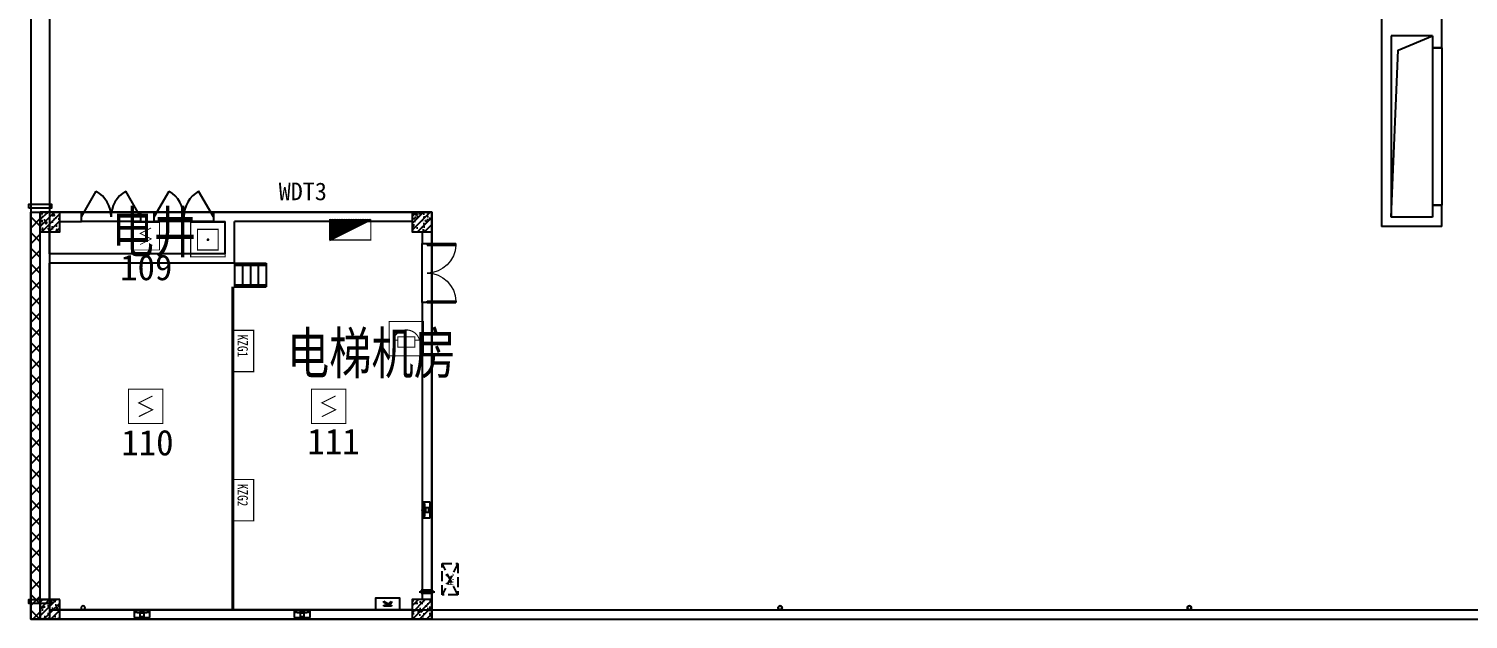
# Model space of a CAD drawing. Header units: millimetres. Extents: x -633009578 to 5705885, y -633235091 to 2571734.
# Drawn here: x 3286086 to 3322662, y 1718813 to 1733823 of the extents above; entities that cross this region are included whole.
import ezdxf

# ---------------------------------------------------------------- set-up
doc = ezdxf.new("R2010")
doc.units = ezdxf.units.MM
doc.header["$LTSCALE"] = 1000
doc.header["$MEASUREMENT"] = 0
doc.linetypes.add('DASH', pattern=[0.35, 0.25, -0.1])
doc.layers.get('0').update_dxf_attribs({"color": 9})
for name, color, linetype in [('000000000000电气', 7, 'Continuous'), ('A-COLUM(柱)', 255, 'Continuous'), ('A-DOOR(门）', 4, 'Continuous'), ('A-EQPM(设备)', 15, 'Continuous'), ('A-F-AREA(计算)', 5, 'Continuous'), ('A-HATH(填充)', 8, 'Continuous'), ('A-LM-QPM(设备)', 8, 'Continuous'), ('A-LM-RAIL(栏杆)', 167, 'Continuous'), ('A-OTHER(其它)', 192, 'Continuous'), ('A-ROOF(屋顶)', 11, 'Continuous'), ('A-ROOF-G(钢构)', 25, 'Continuous'), ('A-ST(雨水管)', 161, 'Continuous'), ('A-TEXT(房间)', 243, 'Continuous'), ('A-WALL(墙)', 255, 'Continuous'), ('A-WINDOW（窗）', 4, 'Continuous'), ('DUCT-排烟管设备', 7, 'Continuous'), ('WALL', 9, 'Continuous'), ('电-强电平面-标注', 3, 'Continuous'), ('设备-消防', 3, 'Continuous'), ('设备-箱柜', 3, 'Continuous')]:
    doc.layers.add(name, color=color, linetype=linetype)
doc.styles.add('_TCH', font='simhei.ttf', dxfattribs={"width": 0.75, "bigfont": 'hztxt.shx'})
doc.styles.add('_TCH_DIM', font='simhei.ttf', dxfattribs={"width": 0.8, "bigfont": 'hztxt.shx'})
doc.styles.add('ELEC-DIM', font='simhei.ttf')
doc.styles.add('IDQSTYLE', font='simhei.ttf', dxfattribs={"width": 0.707, "bigfont": 'hztxt.shx'})
doc.styles.get("Standard").update_dxf_attribs({"font": 'simhei.ttf', "bigfont": 'hztxt.shx'})
doc.styles.add('宋体', font='simhei.ttf')

# ---------------------------------------------------------------- blocks, each defined once
blk = doc.blocks.new('HC001224')
at = {"color": 0, "linetype": 'Continuous', "const_width": 0.2}
blk.add_lwpolyline([(-3.125, 3.125), (3.125, 3.125), (3.125, -3.125), (-3.125, -3.125)], close=True, dxfattribs=at)
blk.add_lwpolyline([(1.25, 1.875), (-1.25, 0.625), (1.25, -0.625), (-1.25, -1.875)], dxfattribs=at)
at = {"color": 0, "style": 'IDQSTYLE', "width": 0.7}
blk.add_attdef('PSFHATT', (5.125, -3.125), '', height=2.5, dxfattribs=at)
blk = doc.blocks.new('*X123')
at = {"color": 0, "linetype": 'Continuous'}
for p, q in [((236.4190509700716, 319.9990725063215), (240.5725604676919, 324.1525820039419)), ((236.8433150387835, 319.9990725063215), (241.4210886051158, 324.5768460726538)), ((237.2675791074955, 319.9990725063215), (242.2655414724513, 324.9970348712774)), ((237.6918431762074, 319.9990725063215), (242.2655414724513, 324.5727708025654)), ((238.1161072449193, 319.9990725063215), (242.2655414724513, 324.1485067338535)), ((233.0249384203761, 319.9990725063215), (233.7843353683011, 320.7584694542464)), ((233.4492024890881, 319.9990725063215), (234.6328635057249, 321.1827335229584)), ((233.8734665578, 319.9990725063215), (235.4813916431488, 321.6069975916703)), ((234.297730626512, 319.9990725063215), (236.3299197805727, 322.0312616603822)), ((234.7219946952239, 319.9990725063215), (237.1784479179965, 322.4555257290941)), ((235.1462587639358, 319.9990725063215), (238.0269760554204, 322.8797897978061)), ((235.5705228326477, 319.9990725063215), (238.8755041928442, 323.304053866518)), ((235.9947869013596, 319.9990725063215), (239.7240323302681, 323.7283179352299)), ((238.5403713136312, 319.9990725063215), (242.2655414724513, 323.7242426651416)), ((238.9646353823431, 319.9990725063215), (242.2655414724513, 323.2999785964296)), ((239.3888994510551, 319.9990725063215), (242.2655414724513, 322.8757145277177)), ((239.813163519767, 319.9990725063215), (242.2655414724513, 322.4514504590058)), ((240.2374275884789, 319.9990725063215), (242.2655414724513, 322.0271863902939)), ((240.6616916571909, 319.9990725063215), (242.2655414724513, 321.6029223215819)), ((241.0859557259028, 319.9990725063215), (242.2655414724513, 321.17865825287)), ((241.5102197946147, 319.9990725063215), (242.2655414724513, 320.7543941841581)), ((232.6006743516642, 319.9990725063215), (232.9358072308772, 320.3342053855345)), ((241.9344838633266, 319.9990725063215), (242.2655414724513, 320.3301301154461))]:
    blk.add_line(p, q, dxfattribs=at)
blk = doc.blocks.new('HC000431')
at = {"color": 0, "linetype": 'Continuous'}
blk.add_line((5, 2.5), (-5, -2.5), dxfattribs=at)
at = {"color": 0, "linetype": 'Continuous', "const_width": 0.3}
for points in [[(5, 2.5), (-5, 2.5), (-5, -2.5)], [(-5, -2.5), (5, -2.5), (5, 2.5)]]:
    blk.add_lwpolyline(points, dxfattribs=at)
at = {"color": 0, "linetype": 'Continuous'}
blk.add_blockref('*X123', (-237.2655414724513, -322.4990725063215), dxfattribs=at)
at = {"color": 0, "style": 'IDQSTYLE', "width": 0.7}
blk.add_attdef('PSFHATT', (7.000000000000028, -2.5), '', height=2.5, dxfattribs=at)
blk = doc.blocks.new('HC001527')
at = {"color": 0, "linetype": 'Continuous', "const_width": 0.3}
blk.add_lwpolyline([(5, 2.5), (-5, 2.5), (-5, -2.5), (5, -2.5)], close=True, dxfattribs=at)
at = {"color": 0, "style": 'IDQSTYLE', "width": 0.7}
for tag, p in [('AE', (-1.5, -1.25)), ('PSFHATT', (7, -2.5))]:
    blk.add_attdef(tag, p, '', height=2.5, dxfattribs=at)
blk = doc.blocks.new('HC001269')
at = {"color": 0, "linetype": 'Continuous', "const_width": 0.2}
for points in [[(-3.125, -3.125), (-3.125, 3.125), (3.125, 3.125), (3.125, -3.125), (-3.125, -3.125)], [(-1.875, -1.875), (-1.875, 1.875), (1.875, 1.875), (1.875, -1.875), (-1.875, -1.875)]]:
    blk.add_lwpolyline(points, dxfattribs=at)
at = {"color": 0, "linetype": 'Continuous', "const_width": 0.25}
blk.add_lwpolyline([(-0.125, 0, 1), (0.125, 0, 1)], format="xyb", close=True, dxfattribs=at)
at = {"color": 0, "style": 'IDQSTYLE', "width": 0.7}
blk.add_attdef('PSFHATT', (5.125, -3.125), '', height=2.5, dxfattribs=at)
blk = doc.blocks.new('HC001230')
at = {"color": 0, "linetype": 'Continuous', "const_width": 0.2}
blk.add_lwpolyline([(-3.125, 3.125), (3.125, 3.125), (3.125, -3.125), (-3.125, -3.125)], close=True, dxfattribs=at)
for points in [[(-2.401072989951189, -0.3027623563785085, -0.1359723361280036), (-1.749999999999972, 0.8473639094686121, -0.1989123673796602)], [(-1.749999999999972, 0.8473639094686121, -0.1989123673796602), (1.4210854715202e-14, 1.57223764362152, -0.1989123673796619), (1.750000000000028, 0.8473639094686121, -0.1359723361279837), (2.401072989950848, -0.3027623563785085, -0.1989123673796581)]]:
    blk.add_lwpolyline(points, format="xyb", dxfattribs=at)
for points in [[(-1.5625, 0.32223764362152), (1.5625, 0.32223764362152), (1.5625, -1.55276235637848), (-1.5625, -1.55276235637848), (-1.5625, 0.32223764362152)], [(-2.40107298995126, -0.3027623563785085), (-1.5625, -0.30276235637848)], [(1.5625, -0.30276235637848), (2.401072989950791, -0.3027623563785085)]]:
    blk.add_lwpolyline(points, dxfattribs=at)
at = {"color": 0, "style": 'IDQSTYLE', "width": 0.7}
blk.add_attdef('PSFHATT', (5.125, -3.125), '', height=2.5, dxfattribs=at)
blk = doc.blocks.new('VdFDAFDFfasdgfswgre')
at = {"layer": 'A-LM-QPM(设备)'}
for p, q in [((-18.82899837940931, -406.182118716184), (32.44091908354312, -219.865729555022)), ((26.97990751266479, -333.232229411602), (5.094279481098056, -412.765245873481)), ((49.2817729152739, -324.0305588338524), (26.97990751266479, -333.232229411602)), ((26.97990751266479, -333.232229411602), (49.2817729152739, -324.0305588338524)), ((67.04131023027003, -429.8116214922629), (26.97990751266479, -333.232229411602)), ((32.44091908354312, -219.865729555022), (56.36419694311917, -226.448856712319)), ((56.36419694311917, -226.448856712319), (37.18157476373017, -296.1590703437105)), ((37.18157476373017, -296.1590703437105), (49.2817729152739, -324.0305588338524)), ((49.2817729152739, -324.0305588338524), (125.9159782715142, -245.5878820237704)), ((153.1663345098495, -253.0865434217267), (58.93851659074426, -349.0140868732706)), ((58.93851659074426, -349.0140868732706), (97.61874484550208, -438.2258171304129)), ((125.9159782715142, -245.5878820237704), (153.1663345098495, -253.0865434217267)), ((5.094279481098056, -412.765245873481), (-18.82899837940931, -406.182118716184)), ((97.61874484550208, -438.2258171304129), (67.04131023027003, -429.8116214922629))]:
    blk.add_line(p, q, dxfattribs=at)
blk.add_lwpolyline([(0, 0), (289.248551459983, -79.59444376500323), (130.0596639309078, -658.0915466849692), (-159.1888875309378, -578.4971029208973)], close=True, dxfattribs=at)
blk = doc.blocks.new('1fdasdas')
at = {"layer": 'A-EQPM(设备)', "linetype": 'DASH'}
for p, q in [((800.000240216963, -0.0003133723512291908), (0.0002401703968644142, 399.9996865927242)), ((0.0002401703968644142, -0.0003133723512291908), (800.000240216963, 399.9996865927242))]:
    blk.add_line(p, q, dxfattribs=at)
blk.add_lwpolyline([(0.0002401703968644142, 399.9996865927242), (800.000240216963, 399.9996865927242), (800.000240216963, -0.0003133723512291908), (0.0002401703968644142, -0.0003133723512291908)], close=True, dxfattribs=at)
at = {"layer": 'A-EQPM(设备)', "style": '_TCH_DIM', "width": 0.7058823529411765}
blk.add_text('A.C', height=204, dxfattribs=at).set_placement((239.6609672275372, 108.2505295248702))
blk = doc.blocks.new('31231')
at = {"layer": 'A-EQPM(设备)', "linetype": 'DASH', "ltscale": 500}
blk.add_lwpolyline([(46923.81837394973, 1033154.040788963), (47003.81837394973, 1033154.040788963), (47003.81837394973, 1032854.040788963), (46923.81837394973, 1032854.040788963)], close=True, dxfattribs=at)
blk.add_lwpolyline([(46963.81837394973, 1033204.040788963), (46963.81837394973, 1032804.040788963)], dxfattribs=at)
blk = doc.blocks.new('$轴流风机$00000011')
for p, q in [((-500, 500, 1e-08), (-500, -500, 1e-08)), ((500, 500, 1e-08), (-500, 500, 1e-08)), ((-339.4800092864898, 134.6796910074772, 1e-08), (-339.4800092864898, -134.6796910074772, 1e-08)), ((87.95522044965765, 134.6796910074772, 1e-08), (-339.4800092864898, 134.6796910074772, 1e-08)), ((87.95522044965765, -134.6796910074772, 1e-08), (87.95522044965765, 134.6796910074772, 1e-08)), ((87.95522044965765, 0, 1e-08), (288.4946038684575, 0, 1e-08)), ((500, -500, 1e-08), (500, 500, 1e-08)), ((-500, -500, 1e-08), (500, -500, 1e-08)), ((-339.4800092864898, -134.6796910074772, 1e-08), (87.95522044965765, -134.6796910074772, 1e-08))]:
    blk.add_line(p, q)
for centre, radius, start, end in [((633.07206670288, 238.2729985965852, 1e-08), 465.0358888982827, 168.1126115914812, 180), ((633.07206670288, 238.2729985965852, 1e-08), 465.0358888974643, 180, 191.8873884085187), ((462.4428888200782, 274.1909822780144, 1e-08), 290.6672624295167, 153.0603398671826, 168.1126115914812), ((462.4428888200782, 202.3550149151561, 1e-08), 290.6672624290152, 191.8873884085187, 206.9396601328174), ((355.1290658579092, 328.7278263123881, 1e-08), 170.2906702038428, 129.1821255884627, 153.0603398671826), ((355.1290658579092, 147.8181708826014, 1e-08), 170.2906702042031, 206.9396601328174, 230.8178744115374), ((288.4946038684575, 410.4818086252635, 1e-08), 64.8209345055534, 90, 129.1821255884627), ((288.4946038684575, 66.06418856972596, 1e-08), 64.82093450569862, 230.8178744115374, 270), ((288.4946038684575, 410.4818086252635, 1e-08), 64.82093450552276, 50.81787441153735, 90), ((288.4946038684575, 66.06418856972596, 1e-08), 64.82093450561933, 270, 309.1821255884627), ((221.8601418790058, 328.7278263123881, 1e-08), 170.2906702037323, 26.93966013281736, 50.81787441153735), ((221.8601418790058, 147.8181708826014, 1e-08), 170.2906702039885, 309.1821255884627, 333.0603398671827), ((114.5463189241127, 274.1909822780144, 1e-08), 290.6672624295164, 11.88738840851878, 26.93966013281736), ((114.5463189241127, 202.3550149151561, 1e-08), 290.6672624293529, 333.0603398671827, 348.1126115914813), ((-56.08285895868903, 238.2729985965852, 1e-08), 465.0358888982828, 0, 11.88738840851878), ((-56.08285895868903, 238.2729985965852, 1e-08), 465.035888898019, 348.1126115914813, 0), ((633.07206670288, -238.2729985965852, 1e-08), 465.0358888974643, 168.1126115914812, 180), ((633.07206670288, -238.2729985965852, 1e-08), 465.0358888982922, 180, 191.8873884085187), ((462.4428888200782, -202.3550149151561, 1e-08), 290.6672624290063, 153.0603398671826, 168.1126115914812), ((462.4428888200782, -274.1909822780144, 1e-08), 290.6672624295167, 191.8873884085187, 206.9396601328174), ((355.1290658579092, -147.8181708826014, 1e-08), 170.2906702042102, 129.1821255884627, 153.0603398671826), ((355.1290658579092, -328.7278263123881, 1e-08), 170.2906702038428, 206.9396601328174, 230.8178744115374), ((288.4946038684575, -66.06418856972596, 1e-08), 64.82093450570038, 90, 129.1821255884627), ((288.4946038684575, -410.4818086252635, 1e-08), 64.82093450555568, 230.8178744115374, 270), ((288.4946038684575, -66.06418856972596, 1e-08), 64.82093450561933, 50.81787441153735, 90), ((288.4946038684575, -410.4818086252635, 1e-08), 64.82093450552276, 270, 309.1821255884627), ((221.8601418790058, -147.8181708826014, 1e-08), 170.290670203996, 26.93966013281736, 50.81787441153735), ((221.8601418790058, -328.7278263123881, 1e-08), 170.2906702037334, 309.1821255884627, 333.0603398671827), ((114.5463189241127, -202.3550149151561, 1e-08), 290.6672624293437, 11.88738840851878, 26.93966013281736), ((114.5463189241127, -274.1909822780144, 1e-08), 290.6672624295169, 333.0603398671827, 348.1126115914813), ((-56.08285895868903, -238.2729985965852, 1e-08), 465.035888898019, 0, 11.88738840851878), ((-56.08285895868903, -238.2729985965852, 1e-08), 465.0358888982919, 348.1126115914813, 0)]:
    blk.add_arc(centre, radius, start, end)
for p in [(-500, 0, 1e-08), (500, 0, 1e-08)]:
    blk.add_point(p)
blk = doc.blocks.new('$DorLib2D$00000231')
at = {"color": 0}
for p, q in [((-0.4999999999999947, 7.105427357601002e-15), (-0.2500000000000284, 0.4330127018921708)), ((0.5000000000000053, 7.105427357601002e-15), (0.250000000000032, 0.4330127018921708))]:
    blk.add_line(p, q, dxfattribs=at)
for centre, radius, start, end in [((-0.4999999999996803, 3.055333763768431e-13), 0.499999999999681, 0, 59.99999999996344), ((0.5000000000000426, -2.486899575160351e-14), 0.4999999999999835, 120.0000000000366, 180)]:
    blk.add_arc(centre, radius, start, end, dxfattribs=at)
blk = doc.blocks.new('_FZH')
h = blk.add_hatch()
h.set_pattern_fill('钢筋混凝土', color=256, scale=0.1, style=0)
h.set_pattern_definition([(45, (0, 0), (-0.1767766952966369, 0.1767766952966369), []), (50, (0, 0), (0.7172601826007535, -0.06275213498259512), [0.07500000000000001, -0.8250000000000001]), (355, (0, 0), (-0.138751333613, 0.7521921337000119), [0.06, -0.66]), (100.4514, (0.05977168000000001, -0.00522934), (0.5785093817140216, 0.6894395420609536), [0.06374019, -0.701142112]), (46.1842, (0, 0.2), (1.067241048625645, -0.1655190143290181), [0.1125, -1.2375]), (96.6356, (0.088936745, 0.186206693), (0.9346627055487033, 0.9741178709004418), [0.095610288, -1.051713]), (351.1842, (0, 0.2), (0.9346619451336272, 0.9741186009253247), [0.09000000000000001, -0.9900000000000001]), (21, (0.1, 0.15), (0.5969070521184617, -0.4026188906653388), [0.07500000000000001, -0.8250000000000001]), (326, (0.1, 0.15), (0.2433153319215824, 0.7251500450468529), [0.06, -0.66]), (71.4514, (0.149742233, 0.116448394), (0.84022262858149, 0.3225304967099524), [0.06374019, -0.701142112]), (37.50000000000001, (0, 0), (0.01215985531729062, 0.3328938538313115), [0, -0.652, 0, -0.67, 0, -0.6625000000000001]), (7.499999999999999, (0, 0), (0.2630695374421486, 0.3944117118823603), [0, -0.382, 0, -0.637, 0, -0.2525]), (-32.5, (-0.223, 0), (0.533822436172409, -0.02255487173437976), [0, -0.25, 0, -0.78, 0, -1.035]), (-42.5, (-0.323, 0), (0.5831861693423862, 0.1001049823323177), [0, -0.325, 0, -0.518, 0, -0.735])])
h.paths.add_polyline_path([(-0.5, -0.5), (0.5, -0.5), (0.5, 0.5), (-0.5, 0.5)])
blk.add_lwpolyline([(-0.5, -0.5), (0.5, -0.5), (0.5, 0.5), (-0.5, 0.5)], close=True)
blk = doc.blocks.new('$DorLib2D$00000002')
for p, q in [((-0.5, -5.684341886080802e-17), (-0.5000000000000007, 0.4875)), ((-0.4750000000000007, 0.4875), (-0.5000000000000007, 0.4875)), ((-0.475, -2.842170943040401e-17), (-0.4750000000000007, 0.4875)), ((0.475, -2.842170943040401e-17), (0.4750000000000007, 0.4875)), ((0.4750000000000007, 0.4875), (0.5000000000000007, 0.4875)), ((0.5, -5.684341886080802e-17), (0.5000000000000007, 0.4875)), ((-0.5, -5.684341886080802e-17), (-0.475, -2.842170943040401e-17)), ((0.5, -5.684341886080802e-17), (0.475, -2.842170943040401e-17))]:
    blk.add_line(p, q)
at = {"lineweight": 13}
for centre, start, end in [((-0.4875, -4.263256414560601e-17), 0, 88.53071641864632), ((0.4875, -4.263256414560601e-17), 91.4692835813537, 180)]:
    blk.add_arc(centre, 0.4875, start, end, dxfattribs=at)

msp = doc.modelspace()

# ---------------------------------------------------------------- hatches: boundary and pattern name
at = {"layer": 'A-HATH(填充)'}
h = msp.add_hatch(dxfattribs=at)
h.set_pattern_fill('多孔材料', color=256, scale=100, style=0)
h.set_pattern_definition([(45, (1334077.485091965, 677101.0876691224), (-200.0002033111466, 200.0002033111467), []), (135, (1334077.485091965, 677101.0876691224), (-200.0002033111467, -200.0002033111466), [])])
h.paths.add_polyline_path([(3286375.998421478, 1718813.499999938), (3286375.998421478, 1729163.49999995), (3286135.998421478, 1729163.49999995), (3286135.998421478, 1718813.499999938)])

# ---------------------------------------------------------------- linework, layer by layer
at = {"layer": 'A-DOOR(门）'}
for p, q in [((3288926.00392934, 1729163.499999938), (3287426.00392934, 1729163.499999938)), ((3290776.003929312, 1729163.499999938), (3289276.003929312, 1729163.499999938)), ((3288926.00392934, 1728923.499999938), (3287426.00392934, 1728923.499999938)), ((3290776.003929312, 1728923.499999938), (3289276.003929312, 1728923.499999938)), ((3296085.998421522, 1726863.499999938), (3296085.998421522, 1728363.499999938)), ((3296325.998421522, 1726863.499999938), (3296325.998421522, 1728363.499999938))]:
    msp.add_line(p, q, dxfattribs=at)
at = {"layer": 'A-F-AREA(计算)'}
msp.add_lwpolyline([(3296325.998421522, 1718813.499999938), (3286135.998421478, 1718813.499999938), (3286135.998421478, 1729163.49999995), (3296325.998421522, 1729163.49999995)], close=True, dxfattribs=at)
at = {"layer": 'A-LM-QPM(设备)'}
for points in [[(3286085.997226917, 1729263.499999938), (3286085.997226917, 1729363.499999938), (3286665.997226917, 1729363.499999938), (3286665.997226917, 1729263.499999938)], [(3286666.02061764, 1719313.499999937), (3286666.02061764, 1719213.499999937), (3286086.02061764, 1719213.499999937), (3286086.02061764, 1719313.499999937)]]:
    msp.add_lwpolyline(points, close=True, dxfattribs=at)
at = {"layer": 'A-LM-RAIL(栏杆)'}
for points in [[(3291250.998427433, 1727263.500000351), (3291250.998427435, 1719053.499999372)], [(3291280.998427433, 1727263.500000351), (3291280.998427435, 1719053.499999372)]]:
    msp.add_lwpolyline(points, dxfattribs=at)
at = {"layer": 'A-OTHER(其它)'}
msp.add_lwpolyline([(3320701.003927656, 1729033.500000097), (3320877.956314893, 1733278.407468563), (3321751.003927605, 1733643.500000097)], dxfattribs=at)
at = {"layer": 'A-ROOF(屋顶)'}
for points in [[(3286616.004818369, 1719053.499999938), (3352935.999055799, 1719053.499999938), (3352935.999055268, 1786273.499999943)], [(3286135.998433022, 1738613.499999938), (3286135.998421478, 1718813.499999938), (3353175.999055799, 1718813.499999938)], [(3286616.003135218, 1738613.499999938), (3286616.004839021, 1718813.499999938)]]:
    msp.add_lwpolyline(points, dxfattribs=at)
at = {"layer": 'A-ROOF-G(钢构)'}
for points in [[(3291315.998427434, 1727863.500000351), (3292115.998427434, 1727863.500000351)], [(3291315.998427434, 1727863.500000351), (3291315.998427434, 1727263.500000351)], [(3292115.998427434, 1727863.500000351), (3292115.998427434, 1727263.500000351)], [(3291315.998427434, 1727813.500000351), (3292115.998427434, 1727813.500000351)], [(3291515.998427434, 1727813.500000351), (3291515.998427434, 1727313.500000351)], [(3291715.998427434, 1727813.500000351), (3291715.998427434, 1727313.500000351)], [(3291915.998427434, 1727813.500000351), (3291915.998427434, 1727313.500000351)], [(3291315.998427434, 1727313.500000351), (3292115.998427434, 1727313.500000351)], [(3291315.998427434, 1727263.500000351), (3292115.998427434, 1727263.500000351)]]:
    msp.add_lwpolyline(points, dxfattribs=at)
at = {"layer": 'A-ST(雨水管)'}
for points in [[(3287465.9990558, 1719053.499999942, 1), (3287465.9990558, 1719153.499999942, 1)], [(3305175.9990558, 1719053.499999942, -1), (3305175.9990558, 1719153.499999942, -1)], [(3305175.9990558, 1719053.499999942, 1), (3305175.9990558, 1719153.499999942, 1)], [(3315575.999055794, 1719053.499999942, 1), (3315575.999055794, 1719153.499999942, 1)], [(3315575.999055794, 1719053.499999942, -1), (3315575.999055794, 1719153.499999942, -1)]]:
    msp.add_lwpolyline(points, format="xyb", close=True, dxfattribs=at)
at = {"layer": 'A-WALL(墙)'}
for p, q in [((3320461.003927622, 1738613.499999938), (3320461.003927622, 1733763.499999938)), ((3321991.003927622, 1733763.499999938), (3321991.003927641, 1734188.500000004)), ((3320461.003927622, 1733763.499999938), (3320461.003927646, 1728793.499999907)), ((3321991.003927611, 1733338.500000004), (3321991.003927622, 1733763.499999938)), ((3320701.003927596, 1733643.500000096), (3320701.003927596, 1729033.499999907)), ((3321751.003927641, 1733643.500000097), (3320701.003927596, 1733643.500000096)), ((3321751.003927641, 1733643.500000097), (3321751.003927632, 1733338.500000004)), ((3321751.003927632, 1733338.500000004), (3321991.003927611, 1733338.500000004)), ((3321991.003927586, 1729338.49999975), (3321751.003927632, 1729338.49999975)), ((3321751.003927632, 1729338.49999975), (3321751.003927641, 1729033.499999908)), ((3321991.00392759, 1728793.499999908), (3321991.003927586, 1729338.49999975)), ((3287426.003929448, 1729163.499999933), (3286875.998421554, 1729163.499999599)), ((3287426.003929448, 1728923.499999926), (3287426.003929448, 1729163.499999933)), ((3289276.003929194, 1729163.499999933), (3288926.003929194, 1729163.499999933)), ((3288926.003929194, 1729163.499999933), (3288926.003929194, 1728923.49999993)), ((3289276.003929194, 1728923.499999931), (3289276.003929194, 1729163.499999933)), ((3291195.998421806, 1729163.499999938), (3290776.003929448, 1729163.499999933)), ((3290776.003929448, 1729163.499999933), (3290776.003929448, 1728923.499999934)), ((3295825.998421554, 1729163.49999995), (3291195.998421806, 1729163.499999938)), ((3321751.003927641, 1729033.499999908), (3320701.003927596, 1729033.499999907)), ((3286375.998421521, 1727983.500000367), (3286375.998421562, 1728663.499999689)), ((3286615.998421672, 1728103.500000353), (3286615.998421659, 1728663.499999689)), ((3286875.998421554, 1728923.499999942), (3287426.003929448, 1728923.499999926)), ((3288926.003929194, 1728923.49999993), (3289276.003929194, 1728923.499999931)), ((3290776.003929448, 1728923.499999934), (3291075.998421878, 1728923.499999949)), ((3291075.998421878, 1728103.500000353), (3291075.998421878, 1728923.499999949)), ((3295825.998421554, 1728923.49999992), (3291315.998421974, 1728923.499999919)), ((3291315.998421974, 1727863.500000338), (3291315.998421974, 1728923.499999919)), ((3296085.998421547, 1728663.500000177), (3296085.998421505, 1728363.500000004)), ((3296325.998421526, 1728363.500000004), (3296325.998421554, 1728663.500000177)), ((3321991.00392759, 1728793.499999908), (3320461.003927646, 1728793.499999907)), ((3296085.998421505, 1728363.500000004), (3296325.998421526, 1728363.500000004)), ((3286375.998421521, 1719313.499999689), (3286375.998421521, 1727983.500000367)), ((3291075.998421878, 1728103.500000353), (3286615.998421672, 1728103.500000353)), ((3291315.998421974, 1727863.500000338), (3286615.998421495, 1727863.500000338)), ((3286615.998421524, 1719313.499999689), (3286615.998421495, 1727863.500000338)), ((3296325.998421526, 1726863.500000004), (3296085.998421505, 1726863.500000004)), ((3296085.998421505, 1726863.500000004), (3296085.998421501, 1719313.500000177)), ((3296325.998421514, 1719313.500000177), (3296325.998421526, 1726863.500000004)), ((3295825.998421554, 1719053.499999372), (3286875.998421554, 1719053.499999379)), ((3295825.998421554, 1718813.499999369), (3286875.998421554, 1718813.499999363))]:
    msp.add_line(p, q, dxfattribs=at)
at = {"layer": 'A-WINDOW（窗）', "linetype": 'DASH'}
for p, q in [((3321991.003927622, 1733338.499999938), (3321751.003927622, 1733338.499999938)), ((3321751.003927622, 1729338.499999938), (3321991.003927622, 1729338.499999938))]:
    msp.add_line(p, q, dxfattribs=at)
at = {"layer": 'A-WINDOW（窗）'}
for p, q in [((3321751.003927622, 1733338.499999938), (3321751.003927622, 1729338.499999938)), ((3321991.003927622, 1733338.499999938), (3321991.003927622, 1729338.499999938))]:
    msp.add_line(p, q, dxfattribs=at)
at = {"layer": 'WALL'}
for p, q in [((3286135.998421478, 1718813.499999938), (3286135.998421478, 1729163.49999995)), ((3286135.998421478, 1729163.49999995), (3286375.998421478, 1729163.49999995)), ((3286375.998421478, 1718813.499999938), (3286375.998421478, 1729163.49999995)), ((3286135.998421478, 1718813.499999938), (3286375.998421478, 1718813.499999938))]:
    msp.add_line(p, q, dxfattribs=at)

# ---------------------------------------------------------------- block references
at = {"layer": 'A-COLUM(柱)', "xscale": 500, "yscale": 500, "zscale": 500, "rotation": 180}
for p in [(3286625.998421521, 1728913.499999938), (3296075.998421522, 1728913.499999938), (3286625.998421522, 1719063.499999938), (3296075.998421522, 1719063.499999938)]:
    msp.add_blockref('_FZH', p, dxfattribs=at)
at = {"layer": 'A-DOOR(门）', "extrusion": (0, 0, -1), "xscale": -1500, "yscale": 1500, "zscale": 1500}
for p in [(-3288176.00392934, 1729043.499999938), (-3290026.003929312, 1729043.499999938)]:
    msp.add_blockref('$DorLib2D$00000231', p, dxfattribs=at)
at = {"layer": 'A-DOOR(门）', "xscale": -1500, "yscale": 1500, "zscale": 1500, "rotation": 270}
msp.add_blockref('$DorLib2D$00000002', (3296205.998421522, 1727613.499999938), dxfattribs=at)
at = {"layer": 'A-EQPM(设备)', "color": 6, "rotation": 90}
msp.add_blockref('1fdasdas', (3296989.376230022, 1719430.976031237), dxfattribs=at)
at = {"layer": 'A-EQPM(设备)', "color": 6, "xscale": -1, "rotation": 89.99999999999997}
msp.add_blockref('31231', (4329210.039210484, 1766477.318373887), dxfattribs=at)
at = {"layer": 'A-LM-QPM(设备)', "rotation": 105.3856598445328}
msp.add_blockref('VdFDAFDFfasdgfswgre', (3294901.877424668, 1719053.499999362), dxfattribs=at)
at = {"layer": 'DUCT-排烟管设备', "xscale": 0.2, "yscale": 0.4, "zscale": 1600}
for p, rotation in [((3296185.998417178, 1721589.773615625, -1.6e-05), 180), ((3288960.890635131, 1718953.499999363, -1.6e-05), 90), ((3293031.769700656, 1718953.499999363, -1.6e-05), 90)]:
    msp.add_blockref('$轴流风机$00000011', p, dxfattribs=dict(at, rotation=rotation))
at = {"layer": '设备-消防'}
for name, p, xscale, yscale, zscale in [('HC001224', (3289056, 1728549.5), 112, 112, 112), ('HC001269', (3290637.504389773, 1728461.403077514), 140, 140, 140), ('HC001230', (3295679.309442992, 1725947.369244691), 140, 140, 140), ('HC001224', (3289056, 1724226), 140, 140, 140), ('HC001224', (3293707.5, 1724226), 140, 140, 140)]:
    msp.add_blockref(name, p, dxfattribs=dict(at, xscale=xscale, yscale=yscale, zscale=zscale))
at = {"layer": '设备-箱柜', "xscale": 105, "yscale": 105, "zscale": 105, "rotation": 180}
msp.add_blockref('HC000431', (3294251.999999944, 1728713.500001966), dxfattribs=at)
at = {"layer": '设备-箱柜'}
ref = msp.add_blockref('HC001527', (3291535.499999944, 1725632.500001935), dxfattribs=dict(at, xscale=105, yscale=105, zscale=105, rotation=270))
ref.add_attrib('AE', 'KZG1', (3291390.499999944, 1726047.500001935), dxfattribs={"layer": '0', "color": 0, "height": 262.5, "rotation": 270, "width": 0.8})
ref = msp.add_blockref('HC001527', (3291535.499999944, 1721839.500001935), dxfattribs=dict(at, xscale=105, yscale=105, zscale=105, rotation=270))
ref.add_attrib('AE', 'KZG2', (3291390.499999944, 1722254.500001935), dxfattribs={"layer": '0', "color": 0, "height": 262.5, "rotation": 270, "width": 0.8})

# ---------------------------------------------------------------- texts
at = {"layer": '000000000000电气', "color": 1, "lineweight": 35, "style": '宋体'}
for s, p in [('109', (3288407.925803825, 1727432.143173296)), ('110', (3288438.427925863, 1722978.83335578)), ('111', (3293166.256841719, 1723009.335477818))]:
    msp.add_text(s, height=650, dxfattribs=at).set_placement(p)
at = {"layer": 'A-TEXT(房间)', "style": '_TCH', "width": 0.75}
for s, p in [('电井', (3288190.236877026, 1728128.233725461)), ('电梯机房', (3292644.876370906, 1725052.778246296))]:
    msp.add_text(s, height=1050, dxfattribs=at).set_placement(p)
at = {"layer": '电-强电平面-标注', "style": 'ELEC-DIM'}
msp.add_text('WDT3', height=450, dxfattribs=at).set_placement((3292436.245771596, 1729465.150951197))

doc.saveas('drawing.dxf')
